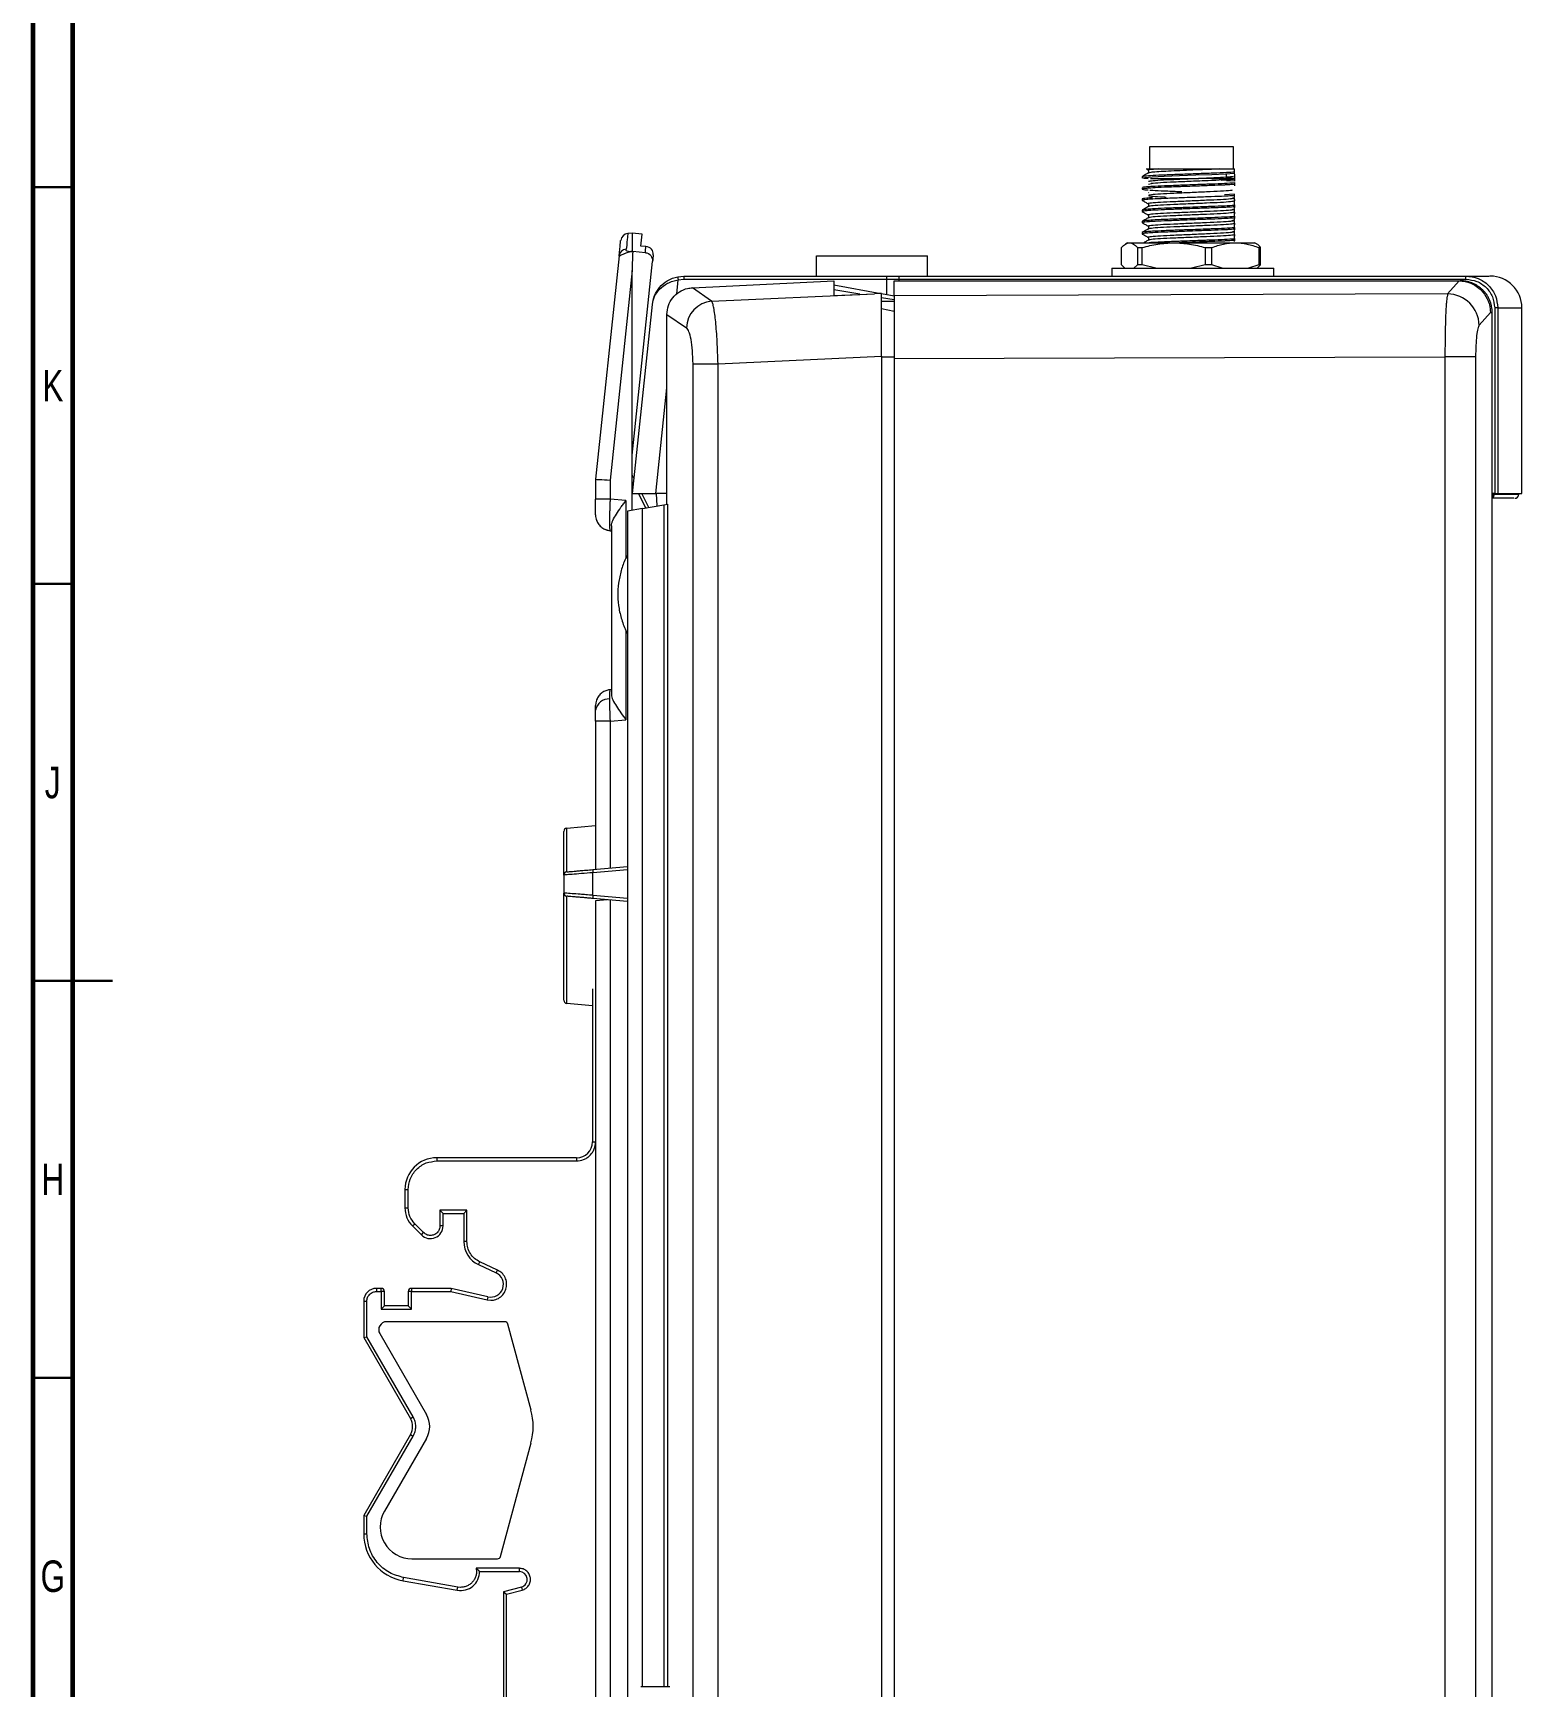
# Model space of a CAD drawing. Header units: millimetres. Extents: x 15 to 1184, y 5 to 836.
# Drawn here: x 15 to 202.5, y 331.5 to 539.9 of the extents above; entities that cross this region are included whole.
import ezdxf

# ---------------------------------------------------------------- set-up
doc = ezdxf.new("R2010")
doc.units = ezdxf.units.MM
doc.styles.add('SLDTEXTSTYLE0', font='TXT', dxfattribs={"width": 0.75})

msp = doc.modelspace()

# ---------------------------------------------------------------- linework, layer by layer
at = {"color": 7, "linetype": 'Continuous', "lineweight": 60}
for p, q in [((15, 5), (15, 836)), ((20, 10), (20, 831))]:
    msp.add_line(p, q, dxfattribs=at)
at = {"color": 7, "linetype": 'Continuous', "lineweight": 15}
for p, q in [((155.57, 525.59), (155.57, 522.79)), ((166.17, 525.59), (155.57, 525.59)), ((166.17, 522.79), (166.17, 525.59)), ((154.67, 521.84), (154.67, 521.66)), ((155.22, 522.75), (155.44, 522.63)), ((155.44, 522.63), (155.44, 522.29)), ((155.44, 522.29), (155.46, 522.28)), ((155.44, 520.87), (155.82, 520.95)), ((165.27, 521.56), (165.27, 522.19)), ((166.3, 521.25), (165.27, 521.31)), ((165.92, 521.65), (166.3, 521.59)), ((166.19, 522.25), (166.3, 522.25)), ((166.3, 522.25), (166.3, 522.43)), ((166.3, 522.16), (166.3, 522.25)), ((166.3, 521.96), (166.3, 521.97)), ((166.3, 521.94), (166.3, 521.59)), ((166.3, 521.07), (166.3, 520.67)), ((154.67, 520.43), (154.67, 520.25)), ((154.67, 519.02), (154.67, 518.84)), ((155.44, 519.81), (155.51, 519.8)), ((166.3, 519.61), (165.01, 519.53)), ((165.82, 519.01), (166.33, 519.23)), ((166.16, 519.16), (166.33, 519.23)), ((166.3, 519.43), (166.3, 519.61)), ((166.3, 519.29), (166.3, 519.43)), ((166.3, 518.74), (166.3, 519.09)), ((166.3, 518.95), (166.3, 518.76)), ((154.67, 518.84), (154.72, 518.83)), ((154.67, 517.6), (154.67, 517.43)), ((154.67, 517.43), (154.72, 517.42)), ((155.44, 518.4), (155.44, 518.05)), ((155.44, 516.99), (155.44, 516.64)), ((165.82, 517.6), (166.33, 517.82)), ((166.3, 518.2), (166.3, 518.74)), ((166.3, 518.25), (166.3, 517.95)), ((166.3, 518.02), (166.3, 518.2)), ((166.3, 517.88), (166.3, 518.02)), ((166.3, 517.81), (166.33, 517.82)), ((166.3, 517.33), (166.3, 517.68)), ((166.3, 517.35), (166.3, 517.15)), ((166.3, 516.79), (166.3, 517.33)), ((166.33, 517.21), (166.3, 517.23)), ((166.3, 516.84), (166.3, 516.54)), ((166.3, 516.61), (166.3, 516.79)), ((90.43, 514.7), (89.9, 514.65)), ((91.68, 514.59), (90.43, 514.7)), ((90.43, 514.7), (90.43, 512.4)), ((154.67, 516.19), (154.67, 516.02)), ((154.67, 516.02), (154.72, 516)), ((154.67, 514.78), (154.67, 514.61)), ((155.44, 515.58), (155.44, 515.23)), ((165.82, 516.19), (166.33, 516.41)), ((165.82, 514.78), (166.33, 515)), ((166.3, 516.47), (166.3, 516.61)), ((166.3, 516.4), (166.33, 516.41)), ((166.3, 515.92), (166.3, 516.27)), ((166.3, 515.94), (166.3, 515.74)), ((166.3, 515.38), (166.3, 515.92)), ((166.33, 515.8), (166.3, 515.82)), ((166.3, 515.43), (166.3, 515.13)), ((166.3, 515.2), (166.3, 515.38)), ((166.3, 515.06), (166.3, 515.2)), ((166.3, 514.99), (166.33, 515)), ((166.3, 514.51), (166.3, 514.86)), ((91.52, 513.08), (91.68, 514.59)), ((92.18, 513.02), (91.52, 513.08)), ((152.04, 510.69), (152.04, 512.89)), ((152.81, 513.49), (152.56, 513.34)), ((152.81, 513.49), (153.06, 513.49)), ((153.06, 513.49), (158.64, 513.49)), ((154.07, 512.89), (154.67, 512.89)), ((154.07, 512.89), (154.07, 510.69)), ((154.67, 514.61), (154.72, 514.59)), ((154.67, 510.69), (154.67, 512.89)), ((155.44, 514.17), (155.44, 513.82)), ((158.64, 513.49), (166.4, 513.49)), ((162.61, 512.89), (163.44, 512.89)), ((162.61, 512.89), (162.61, 510.69)), ((163.44, 510.69), (163.44, 512.89)), ((166.3, 514.53), (166.3, 514.33)), ((166.3, 513.96), (166.3, 514.51)), ((166.33, 514.39), (166.3, 514.4)), ((166.3, 514.01), (166.3, 513.72)), ((166.3, 513.79), (166.3, 513.96)), ((166.3, 513.65), (166.3, 513.79)), ((166.4, 513.49), (168.81, 513.49)), ((169.07, 513.34), (168.81, 513.49)), ((169.35, 512.89), (169.35, 510.69)), ((169.58, 512.89), (169.35, 512.89)), ((169.58, 510.69), (169.58, 512.89)), ((88.79, 511.83), (85.83, 483.7)), ((90.43, 486.71), (93, 511.12)), ((92.1, 512.24), (90.52, 512.38)), ((113.63, 509.29), (113.63, 511.84)), ((113.63, 511.84), (127.63, 511.84)), ((127.63, 509.29), (127.63, 511.84)), ((152.48, 510.29), (152.04, 510.69)), ((154.07, 510.69), (153.63, 510.29)), ((154.67, 510.69), (154.07, 510.69)), ((156.4, 510.29), (154.67, 510.69)), ((162.61, 510.69), (160.89, 510.29)), ((163.44, 510.69), (162.61, 510.69)), ((164.72, 510.29), (163.44, 510.69)), ((169.35, 510.69), (168.07, 510.29)), ((169.14, 510.29), (169.58, 510.69)), ((169.58, 510.69), (169.35, 510.69)), ((90.43, 509.99), (87.66, 483.59)), ((90.43, 486.71), (90.43, 509.99)), ((96.18, 509.21), (96.96, 509.29)), ((96.25, 508.82), (96.95, 508.89)), ((96.95, 508.89), (122.48, 508.89)), ((96.96, 509.29), (122.48, 509.29)), ((98.02, 507.82), (115.83, 508.7)), ((115.83, 508.7), (115.83, 506.86)), ((122.48, 509.29), (124.07, 509.29)), ((122.48, 508.89), (122.48, 506.97)), ((122.48, 508.89), (124.08, 508.89)), ((123.43, 508.7), (194.52, 508.7)), ((123.43, 506.82), (123.43, 508.7)), ((124.07, 509.29), (195.41, 509.29)), ((124.08, 508.7), (124.08, 508.89)), ((124.08, 508.89), (195.42, 508.89)), ((150.85, 510.29), (150.85, 509.29)), ((150.85, 510.29), (160.91, 510.29)), ((160.91, 510.29), (171.25, 510.29)), ((171.25, 509.29), (171.25, 510.29)), ((194.57, 508.7), (193.13, 507.06)), ((194.52, 508.7), (194.52, 508.7)), ((194.52, 508.7), (194.57, 508.7)), ((194.52, 508.7), (194.71, 508.7)), ((100.44, 506.13), (98.02, 507.82)), ((100.44, 506.13), (120.94, 507.07)), ((115.83, 508.18), (121.74, 507.11)), ((119.11, 507), (115.83, 507.54)), ((115.83, 506.86), (120.94, 507.07)), ((121.83, 499.19), (121.83, 507.11)), ((121.83, 507.09), (123.43, 506.8)), ((123.43, 506.28), (121.83, 506.55)), ((193.13, 507.06), (123.43, 506.82)), ((123.43, 506.82), (123.43, 498.89)), ((90.48, 481.89), (92.98, 505.71)), ((94.82, 480.55), (94.82, 504.47)), ((94.82, 504.47), (97.28, 502.77)), ((123.43, 506.09), (121.83, 506.07)), ((121.83, 505.2), (123.43, 504.88)), ((123.34, 504.9), (123.43, 504.9)), ((198.52, 504.7), (197.1, 503.09)), ((198.52, 504.7), (198.74, 504.7)), ((198.74, 205.7), (198.74, 504.7)), ((199.05, 505.29), (199.05, 481.89)), ((199.44, 505.29), (199.05, 505.29)), ((199.44, 505.29), (199.44, 481.89)), ((202.48, 481.89), (202.48, 505.29)), ((98.1, 212.15), (98.1, 498.25)), ((98.1, 498.25), (101.25, 498.25)), ((101.25, 498.25), (121.83, 499.19)), ((101.25, 212.15), (101.25, 498.25)), ((121.83, 499.19), (121.83, 211.2)), ((123.43, 498.89), (192.79, 499.13)), ((123.43, 498.89), (123.43, 211.51)), ((192.79, 499.13), (192.79, 211.27)), ((196.65, 499.13), (192.79, 499.13)), ((196.65, 499.13), (196.65, 211.27)), ((90.43, 479.77), (90.43, 486.71)), ((85.83, 483.7), (85.83, 481.2)), ((87.66, 483.59), (87.66, 481.2)), ((90.68, 483.76), (90.43, 484.24)), ((90.48, 481.89), (93.42, 481.89)), ((92.54, 480.15), (91.64, 481.89)), ((94.82, 481.89), (93.42, 481.89)), ((93.48, 481.89), (93.56, 480.33)), ((198.82, 481.41), (198.74, 481.36)), ((198.82, 481.89), (198.82, 481.41)), ((199.05, 481.89), (198.82, 481.89)), ((199.02, 481.79), (199.02, 481.89)), ((199.05, 481.89), (199.44, 481.89)), ((199.44, 481.89), (202.48, 481.89)), ((202.08, 481.79), (202.08, 481.89)), ((87.66, 481.2), (85.83, 481.2)), ((89.66, 481.02), (87.66, 481.2)), ((91.73, 480), (89.83, 479.67)), ((89.83, 479.67), (89.83, 230.73)), ((91.73, 480), (94.43, 480.48)), ((94.43, 480.48), (94.9, 480.56)), ((87.66, 477.21), (87.83, 477.2)), ((87.83, 477.83), (87.83, 456.57)), ((87.66, 457.18), (87.44, 457.15)), ((87.66, 457.18), (87.64, 457.14)), ((87.83, 457.2), (87.66, 457.18)), ((85.83, 453.2), (85.83, 434.55)), ((87.66, 453.2), (85.83, 453.2)), ((87.66, 453.2), (89.66, 453.37)), ((87.66, 453.2), (87.66, 434.71)), ((82.2, 439.73), (85.83, 440.05)), ((82.2, 434.23), (82.2, 439.73)), ((81.83, 433.83), (81.83, 431.56)), ((85.48, 434.52), (89.83, 434.9)), ((85.48, 431.28), (85.48, 434.12)), ((81.96, 431.55), (81.83, 431.56)), ((82.2, 417.67), (82.2, 431.17)), ((89.83, 430.5), (85.48, 430.88)), ((87.33, 430.72), (85.83, 430.59)), ((85.83, 430.59), (85.83, 274.55)), ((87.66, 430.69), (87.66, 274.71)), ((85.43, 419.51), (85.43, 400.2)), ((82.2, 417.67), (85.43, 417.38)), ((85.43, 400.2), (85.83, 400.2)), ((65.83, 398.2), (65.83, 397.8)), ((83.43, 398.2), (65.83, 398.2)), ((83.43, 398.2), (83.43, 397.8)), ((65.83, 397.8), (83.43, 397.8)), ((61.83, 394.2), (61.83, 391.88)), ((61.83, 394.2), (62.23, 394.2)), ((62.23, 391.88), (62.23, 394.2)), ((61.83, 391.88), (62.23, 391.88)), ((62.77, 389.62), (63.05, 389.9)), ((64.18, 388.77), (63.05, 389.9)), ((69.63, 391.6), (66.23, 391.6)), ((66.23, 391.6), (66.23, 389.62)), ((66.63, 391.2), (66.23, 391.6)), ((66.63, 389.62), (66.63, 391.2)), ((66.63, 391.2), (69.23, 391.2)), ((69.23, 391.2), (69.63, 391.6)), ((69.23, 391.2), (69.23, 387.64)), ((69.63, 387.64), (69.63, 391.6)), ((62.77, 389.62), (63.9, 388.49)), ((63.9, 388.49), (64.18, 388.77)), ((66.63, 389.62), (66.23, 389.62)), ((69.63, 387.64), (69.23, 387.64)), ((71.08, 384.74), (71.25, 385.1)), ((71.08, 384.74), (73.31, 383.7)), ((73.48, 384.06), (71.25, 385.1)), ((73.31, 383.7), (73.48, 384.06)), ((58.83, 381.75), (58.23, 381.75)), ((58.23, 381.75), (58.23, 381.35)), ((58.23, 381.35), (58.83, 381.35)), ((58.83, 381.35), (58.83, 381.75)), ((58.83, 381.35), (58.83, 379.15)), ((59.23, 381.35), (58.83, 381.35)), ((59.23, 379.55), (59.23, 381.35)), ((62.23, 381.35), (62.23, 379.55)), ((62.63, 381.35), (62.23, 381.35)), ((62.63, 381.75), (62.63, 381.35)), ((67.66, 381.75), (62.63, 381.75)), ((62.63, 379.15), (62.63, 381.35)), ((62.63, 381.35), (67.61, 381.35)), ((67.66, 381.75), (67.61, 381.35)), ((67.61, 381.35), (72.18, 380.3)), ((72.27, 380.69), (67.66, 381.75)), ((56.63, 380.15), (56.63, 375.55)), ((56.63, 380.15), (57.03, 380.15)), ((57.03, 375.66), (57.03, 380.15)), ((59.23, 379.55), (58.83, 379.15)), ((62.23, 379.55), (59.23, 379.55)), ((62.23, 379.55), (62.63, 379.15)), ((72.27, 380.69), (72.18, 380.3)), ((72.18, 380.3), (72.63, 380.25)), ((58.83, 379.15), (62.63, 379.15)), ((74.41, 377.55), (59.52, 377.55)), ((77.7, 366.42), (74.8, 377.26)), ((56.63, 375.55), (57.03, 375.66)), ((56.63, 375.55), (62.52, 365.35)), ((62.87, 365.55), (57.03, 375.66)), ((58.65, 376.05), (64.54, 365.85)), ((62.52, 365.35), (62.87, 365.55)), ((62.52, 363.35), (56.63, 353.15)), ((57.03, 353.05), (62.87, 363.15)), ((64.54, 362.85), (59.25, 353.68)), ((62.52, 363.35), (62.87, 363.15)), ((73.87, 347.98), (77.7, 362.28)), ((56.63, 353.15), (57.03, 353.05)), ((56.63, 353.15), (56.63, 350.83)), ((57.03, 350.83), (57.03, 353.05)), ((56.63, 350.83), (57.03, 350.83)), ((62.71, 347.68), (73.48, 347.68)), ((76.23, 346.48), (70.79, 346.48)), ((71.23, 346.08), (76.23, 346.08)), ((76.23, 346.08), (76.23, 346.48)), ((61.59, 344.92), (61.66, 345.32)), ((61.59, 344.92), (68.42, 343.72)), ((68.48, 344.11), (61.66, 345.32)), ((68.42, 343.72), (68.48, 344.11)), ((68.83, 344.08), (68.48, 344.11)), ((76.49, 344.12), (74.23, 343.51)), ((76.49, 344.12), (76.59, 343.73)), ((74.23, 343.51), (74.63, 343.21)), ((74.23, 343.51), (74.23, 329.27)), ((74.63, 343.21), (76.59, 343.73)), ((74.63, 329.27), (74.63, 343.21)), ((93.11, 331.54), (91.54, 331.54)), ((95.19, 331.54), (93.11, 331.54))]:
    msp.add_line(p, q, dxfattribs=at)
at = {"color": 7, "linetype": 'Continuous', "lineweight": 30}
for p, q in [((20, 520.5), (15, 520.5)), ((20, 470.5), (15, 470.5)), ((15, 420.5), (25, 420.5)), ((20, 420.5), (15, 420.5)), ((20, 370.5), (15, 370.5))]:
    msp.add_line(p, q, dxfattribs=at)
at = {"color": 8, "linetype": 'Continuous', "lineweight": 15}
for p, q in [((96.06, 507.02), (96.25, 508.82)), ((199.44, 505.29), (202.48, 505.29)), ((121.83, 499.1), (123.43, 499.1)), ((93.42, 481.89), (94.82, 495.2)), ((90.61, 483.09), (90.43, 483.43)), ((92.16, 480.08), (91.23, 481.89)), ((202.08, 481.79), (199.02, 481.79)), ((89.66, 481.02), (89.66, 473.75)), ((91.73, 331.54), (91.73, 480)), ((94.43, 480.48), (94.43, 331.54)), ((94.9, 480.56), (94.9, 331.54)), ((89.66, 464.68), (89.66, 453.37)), ((89.83, 434.5), (85.48, 434.12)), ((85.48, 431.28), (89.83, 430.9))]:
    msp.add_line(p, q, dxfattribs=at)
at = {"color": 7, "linetype": 'Continuous', "lineweight": 15, "flags": 128}
for points in [[(155.43, 521.56), (154.95, 521.6), (154.67, 521.66), (155, 521.73), (155.93, 521.81), (157.44, 521.88), (159.35, 521.96), (161.42, 522.04), (163.44, 522.11), (165.16, 522.18), (166.3, 522.25), (166.3, 522.25)], [(86.97, 477.4), (87.29, 477.28), (87.66, 477.21)]]:
    msp.add_lwpolyline(points, dxfattribs=at)
at = {"color": 7, "linetype": 'Continuous', "lineweight": 15}
for centre, radius, start, end in [((89.77, 511.72), 0.986, 94.187, 173.5605), ((89.99, 513.66), 1, 95, 174), ((100.03, 509.67), 3.88, 186.8314, 192.7167), ((100.78, 508.99), 3.83, 175.5056, 181.4954), ((130.44, 508.98), 7.96, 177.8096, 180.6904), ((191.59, 508.99), 3.83, 358.5046, 4.4944), ((198.48, 505.29), 4, 0, 90), ((193.06, 503.02), 4.04, 1.1096, 88.9291), ((100.74, 502.69), 3.45, 94.8643, 178.7585), ((201.58, 481.79), 0.5, 270, 0), ((87.83, 479.21), 2, 180, 201.6841), ((87.83, 455.19), 2, 141.915, 180), ((87.51, 454.31), 1.7, 87.334, 169.9847), ((82.23, 439.33), 0.4, 95, 180), ((82.23, 433.83), 0.4, 95, 180), ((86.64, 434.32), 1.17, 170.1973, 189.8027), ((82.23, 431.56), 0.4, 180, 265), ((86.64, 431.08), 1.17, 170.1973, 189.8027), ((82.23, 418.06), 0.4, 180, 265), ((83.43, 400.2), 2, 270, 0), ((65.83, 394.2), 4, 90, 180), ((65.03, 391.88), 3.2, 180, 225), ((65.03, 389.62), 1.6, 225, 0), ((72.43, 387.64), 3.2, 180, 245), ((72.63, 382.25), 1.6, 257, 65), ((58.23, 380.15), 1.6, 90, 180), ((58.83, 381.35), 0.4, 0, 90), ((62.63, 381.35), 0.4, 90, 180), ((59.52, 376.55), 1, 90, 210), ((74.41, 377.15), 0.4, 15, 90), ((60.79, 364.35), 2, 330, 30), ((61.94, 364.35), 3, 330, 30), ((69.97, 364.35), 8, 345, 15), ((62.71, 351.68), 4, 150, 270), ((62.63, 350.83), 6, 180, 260), ((68.83, 346.08), 2.4, 260, 0), ((73.48, 348.08), 0.4, 270, 345), ((76.23, 345.08), 1, 285, 90)]:
    msp.add_arc(centre, radius, start, end, dxfattribs=at)
for centre, major_axis, ratio, start_param, end_param in [((113.38, 726.66), (-22.86, -217.51), 0.009145, 6.111538, 6.196398), ((124.07, 508.89), (0, 0.4), 0.013091, 4.712389, 6.283185), ((90.59, 497.74), (228.36, 10.53), 0.034995, 1.431938, 1.435881), ((87.83, 483.59), (2, -0.1), 0.004572, 3.141593, 4.625362)]:
    msp.add_ellipse(centre, major_axis=major_axis, ratio=ratio, start_param=start_param, end_param=end_param, dxfattribs=at)
for points, knots in [([(155.44, 522.29), (155.31, 522.21), (155.06, 522.07), (154.81, 521.92), (154.69, 521.85)], [0, 0, 0, 0, 0.491751, 1, 1, 1, 1]), ([(155.45, 522.29), (155.32, 522.22), (155.07, 522.07), (154.81, 521.92), (154.69, 521.85)], [0, 0, 0, 0, 0.49995, 1, 1, 1, 1]), ([(166.3, 521.02), (165.91, 520.99), (165.14, 520.94), (163.74, 520.89), (162.47, 520.84), (161.35, 520.8), (160.21, 520.76), (158.88, 520.7), (157.41, 520.65), (156.03, 520.58), (155.23, 520.53), (154.8, 520.48), (154.74, 520.45), (154.72, 520.44)], [0, 0, 0, 0, 0.129619, 0.254062, 0.30081, 0.38288, 0.468496, 0.513371, 0.638436, 0.76582, 0.857551, 0.931029, 1, 1, 1, 1]), ([(154.74, 521.85), (154.8, 521.87), (154.93, 521.92), (155.95, 521.99), (157.52, 522.07), (159.49, 522.14), (161.61, 522.22), (163.64, 522.3), (165.29, 522.36), (165.99, 522.41), (166.3, 522.43)], [0, 0, 0, 0, 0.107752, 0.238711, 0.369718, 0.500698, 0.631673, 0.76268, 0.893665, 1, 1, 1, 1]), ([(155.24, 522.79), (155.21, 522.79), (155.14, 522.79), (155.65, 522.79), (156.37, 522.79), (156.68, 522.79)], [0, 0, 0, 0, 0.177815, 0.643605, 1, 1, 1, 1]), ([(156.68, 522.79), (156.62, 522.78), (156.22, 522.76), (155.7, 522.7), (155.38, 522.66), (155.46, 522.63), (155.47, 522.63)], [0, 0, 0, 0, 0.075031, 0.515332, 0.943377, 1, 1, 1, 1]), ([(155.44, 521.22), (155.52, 521.25), (155.67, 521.3), (156.88, 521.4), (158.62, 521.48), (160.7, 521.57), (162.8, 521.66), (164.6, 521.73), (165.83, 521.82), (166.06, 521.87), (166.15, 521.89)], [0, 0, 0, 0, 0.128589, 0.260685, 0.387628, 0.518142, 0.649474, 0.776032, 0.907761, 1, 1, 1, 1]), ([(164.4, 522.79), (164.07, 522.77), (163.42, 522.74), (162.14, 522.69), (160.63, 522.62), (159.03, 522.55), (157.59, 522.49), (156.44, 522.42), (155.66, 522.35), (155.53, 522.31), (155.47, 522.29)], [0, 0, 0, 0, 0.1004356, 0.2024135, 0.3394193, 0.4755102, 0.6063317, 0.7413718, 0.8787164, 1, 1, 1, 1]), ([(164.6, 521.39), (165.04, 521.42), (165.72, 521.46), (166.11, 521.51), (166.24, 521.54), (166.28, 521.55), (166.29, 521.56), (166.3, 521.56), (166.3, 521.56), (166.3, 521.56), (166.3, 521.56), (166.3, 521.56), (166.3, 521.56), (166.3, 521.56), (166.3, 521.56), (166.3, 521.56), (166.3, 521.56), (166.3, 521.56), (166.3, 521.56), (166.28, 521.56), (166.2, 521.56), (165.87, 521.56), (165.09, 521.56), (164.02, 521.56), (162.45, 521.57), (160.81, 521.56), (159.4, 521.56), (158.32, 521.56), (157.29, 521.56), (156.42, 521.56), (155.86, 521.56), (155.74, 521.56), (155.71, 521.56)], [0, 0, 0, 0, 0.102584, 0.157938, 0.185166, 0.198612, 0.205286, 0.20861, 0.210269, 0.211098, 0.211512, 0.211719, 0.211822, 0.211824, 0.211828, 0.211848, 0.211926, 0.212241, 0.213506, 0.218584, 0.239099, 0.323141, 0.387046, 0.463421, 0.551324, 0.656907, 0.715137, 0.775135, 0.837656, 0.906039, 0.978783, 1, 1, 1, 1]), ([(165.62, 521.46), (165.35, 521.44), (164.68, 521.39), (163.01, 521.31), (160.84, 521.22), (158.67, 521.13), (156.8, 521.04), (156.13, 520.98), (155.79, 520.95)], [0, 0, 0, 0, 0.120241, 0.292621, 0.47044, 0.648028, 0.82055, 1, 1, 1, 1]), ([(156.68, 522.79), (156.83, 522.79), (157.4, 522.79), (158.65, 522.79), (160.45, 522.79), (162.3, 522.79), (163.62, 522.79), (164.24, 522.79), (164.4, 522.79)], [0, 0, 0, 0, 0.082294, 0.294745, 0.507195, 0.719646, 0.932097, 1, 1, 1, 1]), ([(164.4, 522.79), (164.87, 522.79), (165.68, 522.79), (166.12, 522.79), (166.3, 522.79)], [0, 0, 0, 0, 0.587056, 1, 1, 1, 1]), ([(165.27, 521.71), (165.47, 521.7), (166.09, 521.65), (166.21, 521.61), (166.3, 521.59)], [0, 0, 0, 0, 0.31758, 1, 1, 1, 1]), ([(166.3, 522.43), (166.3, 522.49), (166.3, 522.62), (166.3, 522.73), (166.3, 522.79)], [0, 0, 0, 0, 0.409923, 1, 1, 1, 1]), ([(166.3, 522.13), (166.3, 522.12), (166.3, 522.03), (166.3, 522), (166.3, 521.97)], [0, 0, 0, 0, 0.085074, 1, 1, 1, 1]), ([(166.3, 521.54), (166.3, 521.54), (166.3, 521.52), (166.3, 521.45), (166.3, 521.36), (166.3, 521.28), (166.3, 521.25)], [0, 0, 0, 0, 0.186826, 0.494452, 0.747043, 1, 1, 1, 1]), ([(166.3, 520.84), (166.05, 520.83), (165.72, 520.8), (165.24, 520.78), (164.59, 520.74), (163.37, 520.7), (161.59, 520.63), (160.21, 520.58), (158.88, 520.53), (157.41, 520.48), (156.04, 520.41), (155.23, 520.35), (154.77, 520.3), (154.71, 520.27), (154.67, 520.25)], [0, 0, 0, 0, 0.086117, 0.112277, 0.127116, 0.24877, 0.374302, 0.457999, 0.501869, 0.624132, 0.748661, 0.838333, 0.910164, 1, 1, 1, 1]), ([(154.67, 520.25), (154.71, 520.23), (154.78, 520.2), (155.08, 520.17), (155.36, 520.15), (155.43, 520.14)], [0, 0, 0, 0, 0.485437, 0.8736, 1, 1, 1, 1]), ([(166.3, 519.43), (166.05, 519.41), (165.72, 519.39), (165.24, 519.37), (164.59, 519.33), (163.37, 519.29), (161.59, 519.22), (160.21, 519.17), (158.88, 519.12), (157.41, 519.06), (156.04, 519), (155.23, 518.94), (154.77, 518.89), (154.71, 518.86), (154.67, 518.84)], [0, 0, 0, 0, 0.086117, 0.112277, 0.127116, 0.24877, 0.374302, 0.457999, 0.501869, 0.624132, 0.748661, 0.838333, 0.910164, 1, 1, 1, 1]), ([(155.98, 519.17), (155.71, 519.15), (155.22, 519.11), (154.77, 519.06), (154.71, 519.03), (154.67, 519.02)], [0, 0, 0, 0, 0.356788, 0.642584, 1, 1, 1, 1]), ([(166.3, 519.09), (166.18, 519.06), (165.93, 519.01), (164.61, 518.91), (162.8, 518.84), (160.69, 518.74), (158.62, 518.65), (156.86, 518.58), (155.75, 518.48), (155.31, 518.42), (155.48, 518.39), (155.51, 518.38)], [0, 0, 0, 0, 0.122517, 0.246829, 0.366263, 0.4902, 0.613367, 0.733162, 0.857821, 0.97917, 1, 1, 1, 1]), ([(155.44, 519.46), (155.52, 519.43), (155.69, 519.37), (156.6, 519.3), (157.44, 519.26), (157.68, 519.25)], [0, 0, 0, 0, 0.410025, 0.831237, 1, 1, 1, 1]), ([(166.01, 520.1), (165.95, 520.09), (165.74, 520.05), (164.59, 519.97), (162.81, 519.89), (160.7, 519.8), (158.62, 519.71), (156.88, 519.63), (155.73, 519.55), (155.57, 519.49), (155.51, 519.47)], [0, 0, 0, 0, 0.0609926, 0.2007346, 0.3349925, 0.4743136, 0.612768, 0.7474326, 0.8875656, 1, 1, 1, 1]), ([(155.62, 520.13), (155.74, 520.12), (156.19, 520.08), (157.42, 520.03), (158.77, 519.98), (159.55, 519.95), (159.67, 519.94)], [0, 0, 0, 0, 0.136142, 0.533943, 0.924505, 1, 1, 1, 1]), ([(166.3, 518.02), (166.05, 518), (165.72, 517.98), (165.24, 517.95), (164.59, 517.92), (163.37, 517.88), (161.59, 517.81), (160.21, 517.76), (158.88, 517.71), (157.41, 517.65), (156.04, 517.59), (155.23, 517.53), (154.77, 517.48), (154.71, 517.45), (154.67, 517.43)], [0, 0, 0, 0, 0.086117, 0.112277, 0.127116, 0.24877, 0.374302, 0.457999, 0.501869, 0.624132, 0.748661, 0.838333, 0.910164, 1, 1, 1, 1]), ([(154.68, 518.83), (154.81, 518.75), (155.06, 518.61), (155.31, 518.46), (155.44, 518.39)], [0, 0, 0, 0, 0.508301, 1, 1, 1, 1]), ([(154.68, 518.83), (154.81, 518.75), (155.06, 518.61), (155.31, 518.46), (155.44, 518.39)], [0, 0, 0, 0, 0.508302, 1, 1, 1, 1]), ([(155.45, 518.06), (155.32, 517.99), (155.07, 517.84), (154.81, 517.69), (154.68, 517.62)], [0, 0, 0, 0, 0.4999164, 1, 1, 1, 1]), ([(155.44, 518.05), (155.31, 517.98), (155.06, 517.84), (154.81, 517.69), (154.68, 517.62)], [0, 0, 0, 0, 0.4916977, 1, 1, 1, 1]), ([(154.68, 517.42), (154.81, 517.34), (155.06, 517.2), (155.31, 517.05), (155.44, 516.98)], [0, 0, 0, 0, 0.508301, 1, 1, 1, 1]), ([(154.68, 517.42), (154.81, 517.34), (155.06, 517.2), (155.31, 517.05), (155.44, 516.98)], [0, 0, 0, 0, 0.508302, 1, 1, 1, 1]), ([(166.3, 518.2), (165.91, 518.17), (165.14, 518.12), (163.74, 518.07), (162.47, 518.02), (161.35, 517.98), (160.21, 517.93), (158.88, 517.88), (157.41, 517.83), (156.03, 517.76), (155.23, 517.7), (154.8, 517.66), (154.74, 517.63), (154.72, 517.62)], [0, 0, 0, 0, 0.129517, 0.253862, 0.300573, 0.382578, 0.468128, 0.512966, 0.637934, 0.765217, 0.856876, 0.930296, 1, 1, 1, 1]), ([(166.3, 516.79), (165.91, 516.76), (165.14, 516.71), (163.74, 516.66), (162.47, 516.61), (161.35, 516.56), (160.21, 516.52), (158.88, 516.47), (157.41, 516.42), (156.03, 516.35), (155.23, 516.29), (154.8, 516.25), (154.74, 516.22), (154.72, 516.21)], [0, 0, 0, 0, 0.1295167, 0.2538622, 0.300573, 0.3825785, 0.4681276, 0.5129664, 0.6379339, 0.7652172, 0.8568755, 0.9302958, 1, 1, 1, 1]), ([(166.3, 517.68), (166.18, 517.65), (165.93, 517.59), (164.61, 517.5), (162.8, 517.42), (160.69, 517.33), (158.62, 517.24), (156.86, 517.17), (155.75, 517.07), (155.31, 517.01), (155.48, 516.98), (155.51, 516.97)], [0, 0, 0, 0, 0.122517, 0.246829, 0.366263, 0.4902, 0.613367, 0.733162, 0.857821, 0.97917, 1, 1, 1, 1]), ([(166.3, 518.74), (166.18, 518.71), (165.93, 518.65), (164.61, 518.56), (162.8, 518.48), (160.7, 518.39), (158.62, 518.3), (156.88, 518.22), (155.67, 518.13), (155.52, 518.07), (155.44, 518.05)], [0, 0, 0, 0, 0.125124, 0.25208, 0.374054, 0.500628, 0.626415, 0.748758, 0.87607, 1, 1, 1, 1]), ([(166.3, 517.33), (166.18, 517.3), (165.93, 517.24), (164.61, 517.15), (162.8, 517.07), (160.7, 516.98), (158.62, 516.89), (156.88, 516.81), (155.73, 516.72), (155.57, 516.67), (155.51, 516.65)], [0, 0, 0, 0, 0.127843, 0.257559, 0.382184, 0.511509, 0.64003, 0.765033, 0.895111, 1, 1, 1, 1]), ([(166.3, 516.61), (166.05, 516.59), (165.72, 516.57), (165.24, 516.54), (164.59, 516.51), (163.37, 516.46), (161.59, 516.4), (160.21, 516.35), (158.88, 516.29), (157.41, 516.24), (156.04, 516.17), (155.23, 516.12), (154.77, 516.07), (154.71, 516.03), (154.67, 516.02)], [0, 0, 0, 0, 0.086117, 0.112277, 0.127116, 0.24877, 0.374302, 0.457999, 0.501869, 0.624132, 0.748661, 0.838333, 0.910164, 1, 1, 1, 1]), ([(166.3, 515.2), (166.05, 515.18), (165.72, 515.16), (165.24, 515.13), (164.59, 515.1), (163.37, 515.05), (161.59, 514.99), (160.21, 514.93), (158.88, 514.88), (157.41, 514.83), (156.04, 514.76), (155.23, 514.71), (154.77, 514.65), (154.71, 514.62), (154.67, 514.61)], [0, 0, 0, 0, 0.086117, 0.112277, 0.127116, 0.24877, 0.374302, 0.457999, 0.501869, 0.624132, 0.748661, 0.838333, 0.910164, 1, 1, 1, 1]), ([(155.45, 516.65), (155.32, 516.57), (155.07, 516.43), (154.81, 516.28), (154.68, 516.21)], [0, 0, 0, 0, 0.499916, 1, 1, 1, 1]), ([(155.44, 516.64), (155.31, 516.57), (155.06, 516.42), (154.81, 516.28), (154.68, 516.21)], [0, 0, 0, 0, 0.4916977, 1, 1, 1, 1]), ([(154.68, 516.01), (154.81, 515.93), (155.06, 515.79), (155.31, 515.64), (155.44, 515.57)], [0, 0, 0, 0, 0.508301, 1, 1, 1, 1]), ([(154.68, 516.01), (154.81, 515.93), (155.06, 515.79), (155.31, 515.64), (155.44, 515.57)], [0, 0, 0, 0, 0.5083015, 1, 1, 1, 1]), ([(155.45, 515.24), (155.32, 515.16), (155.07, 515.02), (154.81, 514.87), (154.68, 514.79)], [0, 0, 0, 0, 0.499916, 1, 1, 1, 1]), ([(155.44, 515.23), (155.31, 515.16), (155.06, 515.01), (154.81, 514.87), (154.68, 514.79)], [0, 0, 0, 0, 0.491698, 1, 1, 1, 1]), ([(166.3, 515.38), (165.91, 515.35), (165.14, 515.3), (163.74, 515.24), (162.47, 515.2), (161.35, 515.15), (160.21, 515.11), (158.88, 515.06), (157.41, 515.01), (156.03, 514.94), (155.23, 514.88), (154.8, 514.84), (154.74, 514.81), (154.72, 514.8)], [0, 0, 0, 0, 0.129517, 0.253862, 0.300573, 0.382578, 0.468128, 0.512966, 0.637934, 0.765217, 0.856876, 0.930296, 1, 1, 1, 1]), ([(166.3, 516.27), (166.18, 516.24), (165.93, 516.18), (164.61, 516.09), (162.8, 516.01), (160.69, 515.92), (158.62, 515.83), (156.86, 515.75), (155.75, 515.66), (155.31, 515.6), (155.48, 515.57), (155.51, 515.56)], [0, 0, 0, 0, 0.122517, 0.246829, 0.366263, 0.4902, 0.613367, 0.733162, 0.857821, 0.97917, 1, 1, 1, 1]), ([(166.3, 514.86), (166.18, 514.83), (165.93, 514.77), (164.61, 514.68), (162.8, 514.6), (160.69, 514.51), (158.62, 514.42), (156.86, 514.34), (155.75, 514.25), (155.31, 514.19), (155.48, 514.16), (155.51, 514.15)], [0, 0, 0, 0, 0.122517, 0.246829, 0.366263, 0.4902, 0.613367, 0.733162, 0.857821, 0.97917, 1, 1, 1, 1]), ([(166.3, 515.92), (166.18, 515.89), (165.93, 515.83), (164.61, 515.74), (162.8, 515.66), (160.7, 515.57), (158.62, 515.48), (156.88, 515.4), (155.73, 515.31), (155.57, 515.26), (155.51, 515.24)], [0, 0, 0, 0, 0.127843, 0.257559, 0.382184, 0.511509, 0.64003, 0.765033, 0.895111, 1, 1, 1, 1]), ([(89.7, 512.7), (89.69, 512.68), (89.66, 512.65), (89.63, 512.58), (89.63, 512.54), (89.71, 512.47), (89.79, 512.44), (90.06, 512.4), (90.23, 512.39), (90.43, 512.4)], [0, 0, 0, 0, 0.25, 0.25, 0.5, 0.5, 0.75, 0.75, 1, 1, 1, 1]), ([(93.09, 511.99), (93.11, 512.22), (93.04, 512.47), (92.71, 512.86), (92.45, 512.99), (92.18, 513.02)], [0, 0, 0, 0, 0.5, 0.5, 1, 1, 1, 1]), ([(152.04, 512.89), (152.21, 513.06), (152.54, 513.4), (152.89, 513.46), (153.06, 513.49)], [0, 0, 0, 0, 0.495796, 1, 1, 1, 1]), ([(153.06, 513.49), (153.23, 513.46), (153.57, 513.4), (153.91, 513.06), (154.07, 512.89)], [0, 0, 0, 0, 0.495074, 1, 1, 1, 1]), ([(154.67, 512.89), (155.32, 513.06), (156.62, 513.4), (157.97, 513.46), (158.64, 513.49)], [0, 0, 0, 0, 0.495796, 1, 1, 1, 1]), ([(154.68, 514.59), (154.81, 514.52), (155.06, 514.38), (155.31, 514.23), (155.44, 514.16)], [0, 0, 0, 0, 0.508301, 1, 1, 1, 1]), ([(154.68, 514.59), (154.81, 514.52), (155.06, 514.38), (155.31, 514.23), (155.44, 514.16)], [0, 0, 0, 0, 0.508302, 1, 1, 1, 1]), ([(155.45, 513.83), (155.32, 513.75), (155.13, 513.64), (154.93, 513.53), (154.87, 513.49)], [0, 0, 0, 0, 0.656522, 1, 1, 1, 1]), ([(166.3, 514.51), (166.18, 514.48), (165.93, 514.42), (164.61, 514.33), (162.8, 514.25), (160.7, 514.16), (158.62, 514.07), (156.88, 513.99), (155.67, 513.9), (155.52, 513.84), (155.44, 513.81)], [0, 0, 0, 0, 0.125124, 0.25208, 0.374054, 0.500628, 0.626415, 0.748758, 0.87607, 1, 1, 1, 1]), ([(166.3, 513.96), (165.91, 513.94), (165.14, 513.89), (163.74, 513.83), (162.47, 513.79), (161.35, 513.74), (160.21, 513.7), (158.88, 513.65), (157.42, 513.6), (156.15, 513.54), (155.68, 513.5), (155.53, 513.49)], [0, 0, 0, 0, 0.157982, 0.309655, 0.366632, 0.466661, 0.571011, 0.625705, 0.778137, 0.933395, 1, 1, 1, 1]), ([(158.64, 513.49), (159.31, 513.46), (160.65, 513.4), (161.95, 513.06), (162.61, 512.89)], [0, 0, 0, 0, 0.495074, 1, 1, 1, 1]), ([(166.3, 513.79), (166.05, 513.77), (165.72, 513.75), (165.24, 513.72), (164.59, 513.69), (163.37, 513.64), (161.59, 513.58), (160.21, 513.52), (159.54, 513.5), (159.32, 513.49)], [0, 0, 0, 0, 0.172076, 0.224346, 0.253996, 0.497081, 0.747913, 0.915152, 1, 1, 1, 1]), ([(163.44, 512.89), (163.92, 513.06), (164.89, 513.4), (165.89, 513.46), (166.4, 513.49)], [0, 0, 0, 0, 0.495796, 1, 1, 1, 1]), ([(166.4, 513.49), (166.89, 513.46), (167.89, 513.4), (168.86, 513.06), (169.35, 512.89)], [0, 0, 0, 0, 0.495074, 1, 1, 1, 1]), ([(169.58, 512.89), (169.42, 513.08), (169.25, 513.28), (169.07, 513.33), (169.07, 513.33)], [0, 0, 0, 0, 0.969094, 1, 1, 1, 1]), ([(90.52, 512.38), (90.46, 512.38), (90.35, 512.38), (90.2, 512.36), (90.06, 512.32), (89.86, 512.27), (89.66, 512.19), (89.48, 512.11), (89.31, 512.04), (89.14, 511.96), (88.97, 511.88), (88.86, 511.83), (88.8, 511.81), (88.79, 511.82), (88.79, 511.83)], [0, 0, 0, 0, 0.060411, 0.109611, 0.161524, 0.221742, 0.339826, 0.416833, 0.463437, 0.590586, 0.706972, 0.813319, 0.910581, 1, 1, 1, 1]), ([(90.43, 512.4), (90.43, 512.4), (90.43, 512.4), (90.43, 512.4), (90.43, 512.4), (90.43, 512.4), (90.43, 512.4), (90.43, 512.4), (90.44, 512.4), (90.44, 512.4), (90.45, 512.39), (90.45, 512.39), (90.46, 512.39), (90.48, 512.39), (90.5, 512.39), (90.52, 512.38)], [0, 0, 0, 0, 0.00000077587, 0.00000077587, 0.00000077587, 0.00000196548, 0.00000196548, 0.00000196548, 0.00000542761, 0.00000542761, 0.00000542761, 0.00001900659, 0.00001900659, 0.00001900659, 0.00004681304, 0.00004681304, 0.00004681304, 0.00004681304]), ([(92.1, 512.24), (92.36, 512.22), (92.62, 512.08), (92.95, 511.66), (93.03, 511.39), (93, 511.12)], [0, 0, 0, 0, 0.5, 0.5, 1, 1, 1, 1]), ([(92.98, 505.71), (93.05, 506.09), (93.2, 506.84), (93.83, 507.88), (94.65, 508.61), (95.49, 509.04), (95.96, 509.16), (96.18, 509.21)], [0, 0, 0, 0, 0.2501308, 0.4998649, 0.7492739, 0.8798712, 1, 1, 1, 1]), ([(92.98, 505.71), (93.05, 506.05), (93.19, 506.73), (93.84, 507.66), (94.68, 508.31), (95.54, 508.67), (96.02, 508.77), (96.25, 508.82)], [0, 0, 0, 0, 0.2492433, 0.4991567, 0.7488614, 0.8784708, 1, 1, 1, 1]), ([(194.57, 508.7), (195.07, 508.64), (195.84, 508.55), (196.75, 508.04), (197.51, 507.42), (198.08, 506.6), (198.45, 505.62), (198.5, 505.02), (198.52, 504.7)], [0, 0, 0, 0, 0.2418206, 0.3688403, 0.4995903, 0.7093362, 0.844655, 1, 1, 1, 1]), ([(198.73, 505.08), (198.71, 505.21), (198.68, 505.47), (198.58, 505.84), (198.48, 506.14), (198.34, 506.45), (198.17, 506.77), (197.92, 507.14), (197.63, 507.46), (197.33, 507.74), (197.03, 507.98), (196.76, 508.15), (196.47, 508.3), (196.18, 508.43), (195.81, 508.55), (195.49, 508.63), (195.22, 508.67), (194.98, 508.69), (194.8, 508.7), (194.71, 508.7)], [0, 0, 0, 0, 0.0659274, 0.1310173, 0.1949629, 0.2267298, 0.3017579, 0.3773021, 0.45337, 0.5195829, 0.5849478, 0.6491558, 0.6810501, 0.7477925, 0.8136808, 0.8784041, 0.9105549, 0.9551825, 1, 1, 1, 1]), ([(195.41, 509.29), (195.94, 509.23), (196.99, 509.11), (198.12, 508.33), (198.79, 507.51), (199.3, 506.58), (199.38, 505.8), (199.44, 505.29)], [0, 0, 0, 0, 0.250392, 0.499699, 0.630215, 0.757259, 1, 1, 1, 1]), ([(195.41, 509.29), (196.12, 509.29), (197.55, 509.29), (198.45, 509.29), (198.38, 509.29), (198.36, 509.29)], [0, 0, 0, 0, 0.400037, 0.799915, 1, 1, 1, 1]), ([(195.42, 508.89), (195.9, 508.84), (196.84, 508.73), (198.04, 507.9), (198.88, 506.71), (198.99, 505.76), (199.05, 505.29)], [0, 0, 0, 0, 0.250589, 0.500273, 0.750034, 1, 1, 1, 1]), ([(94.82, 504.47), (94.85, 504.85), (94.93, 505.6), (95.5, 506.6), (96.35, 507.36), (97.25, 507.74), (97.82, 507.8), (98.02, 507.82)], [0, 0, 0, 0, 0.220555, 0.441199, 0.660118, 0.879759, 1, 1, 1, 1]), ([(193.13, 507.06), (193.11, 506.96), (193.06, 506.78), (193, 506.24), (192.95, 505.68), (192.91, 505.08), (192.87, 504.28), (192.84, 503.23), (192.8, 501.49), (192.79, 500.06), (192.79, 499.13)], [0, 0, 0, 0, 0.140405, 0.250158, 0.338608, 0.422041, 0.500458, 0.630761, 0.757595, 1, 1, 1, 1]), ([(101.25, 498.25), (101.22, 499.2), (101.18, 500.63), (101.06, 502.36), (100.96, 503.52), (100.84, 504.52), (100.72, 505.29), (100.58, 505.87), (100.49, 506.04), (100.44, 506.13)], [0, 0, 0, 0, 0.2454536, 0.3714348, 0.499366, 0.6204972, 0.7494401, 0.8665849, 1, 1, 1, 1]), ([(198.74, 504.7), (198.74, 504.76), (198.74, 504.89), (198.73, 505.02), (198.73, 505.08)], [0, 0, 0, 0, 0.499419, 1, 1, 1, 1]), ([(98.1, 498.25), (98.08, 498.81), (98.06, 499.93), (97.87, 501.36), (97.6, 502.4), (97.39, 502.64), (97.28, 502.77)], [0, 0, 0, 0, 0.249847, 0.499656, 0.74953, 1, 1, 1, 1]), ([(197.1, 503.09), (197.04, 502.98), (196.92, 502.76), (196.77, 501.83), (196.67, 500.58), (196.65, 499.61), (196.65, 499.13)], [0, 0, 0, 0, 0.250046, 0.500001, 0.749875, 1, 1, 1, 1]), ([(198.82, 481.41), (198.85, 481.43), (198.9, 481.49), (198.99, 481.62), (199, 481.72), (199.02, 481.79)], [0, 0, 0, 0, 0.225545, 0.501279, 1, 1, 1, 1]), ([(85.83, 479.21), (85.83, 479.21), (85.83, 479.42), (85.83, 480.16), (85.83, 480.68), (85.83, 481.2)], [0, 0, 0, 0, 0.5, 0.5, 1, 1, 1, 1]), ([(87.66, 481.2), (87.65, 481.11), (87.65, 480.93), (87.64, 480.66), (87.63, 480.39), (87.62, 480.13), (87.61, 479.88), (87.6, 479.64), (87.6, 479.4), (87.59, 479.18), (87.59, 478.96), (87.59, 478.76), (87.59, 478.56), (87.59, 478.32), (87.59, 478.05), (87.59, 477.76), (87.6, 477.53), (87.62, 477.35), (87.64, 477.24), (87.65, 477.22), (87.66, 477.21)], [0, 0, 0, 0, 0.043771, 0.087159, 0.130166, 0.172792, 0.215037, 0.256901, 0.298386, 0.339491, 0.380218, 0.420567, 0.460539, 0.500133, 0.579656, 0.660689, 0.743235, 0.8273, 0.912887, 1, 1, 1, 1]), ([(87.83, 477.83), (87.83, 477.93), (87.85, 478.03), (87.91, 478.26), (87.96, 478.38), (88.13, 478.76), (88.28, 479.03), (88.62, 479.58), (88.82, 479.87), (89.12, 480.3), (89.23, 480.44), (89.44, 480.73), (89.55, 480.88), (89.66, 481.02)], [0, 0, 0, 0, 0.125, 0.125, 0.25, 0.25, 0.5, 0.5, 0.75, 0.75, 0.875, 0.875, 1, 1, 1, 1]), ([(201.46, 481.29), (201.48, 481.29), (201.54, 481.29), (200.71, 481.29), (199.37, 481.29), (198.74, 481.29)], [0, 0, 0, 0, 0.210738, 0.631914, 1, 1, 1, 1]), ([(85.96, 478.51), (86.04, 478.33), (86.2, 477.98), (86.62, 477.59), (87.11, 477.32), (87.47, 477.26), (87.64, 477.23)], [0, 0, 0, 0, 0.254843, 0.513101, 0.764394, 1, 1, 1, 1]), ([(89.83, 474.07), (89.76, 473.93), (89.42, 473.34), (89.03, 472.18), (88.68, 470.62), (88.59, 469), (88.74, 467.38), (89.16, 465.8), (89.54, 464.75), (89.83, 464.28), (89.83, 464.28)], [0, 0, 0, 0, 0.045785, 0.20142, 0.358491, 0.516728, 0.676029, 0.836443, 0.998202, 1, 1, 1, 1]), ([(87.64, 457.16), (87.47, 457.14), (87.11, 457.08), (86.62, 456.81), (86.2, 456.41), (86.04, 456.06), (85.96, 455.89)], [0, 0, 0, 0, 0.235606, 0.486899, 0.745157, 1, 1, 1, 1]), ([(87.83, 456.57), (87.83, 456.37), (87.9, 456.14), (88.13, 455.64), (88.28, 455.37), (88.62, 454.82), (88.82, 454.53), (89.22, 453.96), (89.44, 453.66), (89.66, 453.37)], [0, 0, 0, 0, 0.25, 0.25, 0.5, 0.5, 0.75, 0.75, 1, 1, 1, 1]), ([(87.59, 456.01), (87.59, 455.64), (87.59, 455.2), (87.62, 454.24), (87.64, 453.72), (87.66, 453.2)], [0, 0, 0, 0, 0.5, 0.5, 1, 1, 1, 1]), ([(81.83, 433.83), (81.83, 433.97), (81.83, 434.24), (81.83, 434.63), (81.83, 435.01), (81.83, 435.37), (81.83, 435.73), (81.83, 436.31), (81.83, 437.06), (81.83, 437.88), (81.83, 438.53), (81.83, 438.95), (81.83, 439.18), (81.83, 439.31), (81.83, 439.32), (81.83, 439.33)], [0, 0, 0, 0, 0.0410459, 0.0819406, 0.1227621, 0.163589, 0.2044998, 0.2455725, 0.3727538, 0.5000288, 0.6272101, 0.754485, 0.8364067, 0.9180354, 1, 1, 1, 1]), ([(85.48, 434.12), (84.99, 434.08), (84.51, 434.04), (83.62, 433.97), (83.22, 433.94), (82.55, 433.89), (82.28, 433.87), (81.92, 433.84), (81.83, 433.83), (81.83, 433.83)], [0, 0, 0, 0, 0.25, 0.25, 0.5, 0.5, 0.75, 0.75, 1, 1, 1, 1]), ([(82.06, 434.19), (82.03, 434.17), (81.96, 434.13), (81.88, 434.01), (81.89, 433.91), (81.9, 433.84)], [0, 0, 0, 0, 0.246597, 0.498418, 1, 1, 1, 1]), ([(82.2, 434.23), (82.2, 434.23), (82.2, 434.23), (82.23, 434.23), (82.28, 434.24), (82.34, 434.24), (82.47, 434.25), (82.71, 434.27), (83.13, 434.31), (83.64, 434.36), (84.16, 434.4), (84.64, 434.44), (85.06, 434.48), (85.34, 434.51), (85.48, 434.52)], [0, 0, 0, 0, 0.0483886, 0.0964213, 0.144348, 0.1924203, 0.2408878, 0.3700334, 0.4994578, 0.628781, 0.7583894, 0.8390579, 0.9192101, 1, 1, 1, 1]), ([(81.83, 418.06), (81.83, 418.07), (81.83, 418.07), (81.83, 418.11), (81.83, 418.16), (81.83, 418.24), (81.83, 418.39), (81.83, 418.67), (81.83, 419.15), (81.83, 419.77), (81.83, 420.74), (81.83, 422.22), (81.83, 423.97), (81.83, 425.5), (81.83, 426.71), (81.83, 427.94), (81.83, 429.04), (81.83, 429.99), (81.83, 430.78), (81.83, 431.3), (81.83, 431.56)], [0, 0, 0, 0, 0.0247255, 0.0493784, 0.0740098, 0.0986711, 0.1234133, 0.1867465, 0.2501327, 0.3134659, 0.3768521, 0.5000092, 0.6231664, 0.6864996, 0.7498858, 0.813219, 0.8766051, 0.9177647, 0.9588171, 1, 1, 1, 1]), ([(81.9, 431.56), (81.89, 431.49), (81.88, 431.38), (81.96, 431.26), (82.03, 431.22), (82.06, 431.2)], [0, 0, 0, 0, 0.501582, 0.753403, 1, 1, 1, 1]), ([(85.48, 430.88), (85.4, 430.89), (85.23, 430.9), (84.97, 430.92), (84.73, 430.94), (84.48, 430.97), (84.11, 431), (83.64, 431.04), (83.13, 431.08), (82.71, 431.12), (82.44, 431.14), (82.29, 431.16), (82.21, 431.17), (82.2, 431.17), (82.2, 431.17)], [0, 0, 0, 0, 0.0485705, 0.0967778, 0.1448692, 0.1930936, 0.2416983, 0.3711124, 0.5006299, 0.6298605, 0.7592003, 0.839632, 0.9195099, 1, 1, 1, 1]), ([(83.43, 397.8), (83.73, 397.83), (84.2, 397.88), (84.76, 398.18), (85.14, 398.49), (85.45, 398.87), (85.75, 399.43), (85.8, 399.9), (85.83, 400.2)], [0, 0, 0, 0, 0.2394429, 0.3695788, 0.4999999, 0.6301358, 0.7605571, 1, 1, 1, 1]), ([(62.23, 394.2), (62.28, 394.65), (62.36, 395.35), (62.8, 396.19), (63.27, 396.76), (63.84, 397.23), (64.68, 397.68), (65.38, 397.75), (65.83, 397.8)], [0, 0, 0, 0, 0.239443, 0.369626, 0.5, 0.630183, 0.760557, 1, 1, 1, 1]), ([(66.23, 389.62), (66.22, 389.47), (66.19, 389.23), (66.04, 388.95), (65.89, 388.76), (65.7, 388.61), (65.42, 388.46), (65.18, 388.43), (65.03, 388.42)], [0, 0, 0, 0, 0.239443, 0.369436, 0.5, 0.629993, 0.760557, 1, 1, 1, 1]), ([(71.25, 385.1), (71.02, 385.23), (70.56, 385.49), (70.04, 386.11), (69.7, 386.85), (69.65, 387.38), (69.63, 387.64)], [0, 0, 0, 0, 0.244904, 0.5, 0.755096, 1, 1, 1, 1]), ([(72.63, 380.25), (72.85, 380.27), (73.3, 380.31), (73.91, 380.66), (74.37, 381.18), (74.62, 381.81), (74.66, 382.48), (74.46, 383.15), (74.06, 383.72), (73.67, 383.95), (73.48, 384.06)], [0, 0, 0, 0, 0.121357, 0.25, 0.378643, 0.5, 0.621357, 0.75, 0.878643, 1, 1, 1, 1]), ([(57.03, 380.15), (57.05, 380.3), (57.07, 380.54), (57.22, 380.82), (57.38, 381.01), (57.57, 381.16), (57.85, 381.31), (58.08, 381.34), (58.23, 381.35)], [0, 0, 0, 0, 0.239443, 0.369436, 0.5, 0.629993, 0.760557, 1, 1, 1, 1]), ([(62.87, 363.15), (62.96, 363.34), (63.14, 363.72), (63.21, 364.35), (63.14, 364.99), (62.96, 365.36), (62.87, 365.55)], [0, 0, 0, 0, 0.249892, 0.499992, 0.749892, 1, 1, 1, 1]), ([(61.66, 345.32), (61.05, 345.49), (59.79, 345.84), (58.26, 347.16), (57.22, 348.9), (57.09, 350.2), (57.03, 350.83)], [0, 0, 0, 0, 0.2422272, 0.5, 0.7577728, 1, 1, 1, 1]), ([(70.79, 346.48), (70.81, 346.34), (70.85, 346.04), (70.79, 345.6), (70.64, 345.18), (70.39, 344.81), (70.08, 344.5), (69.7, 344.26), (69.28, 344.11), (68.98, 344.09), (68.83, 344.08)], [0, 0, 0, 0, 0.124923, 0.249996, 0.374843, 0.499996, 0.624843, 0.749996, 0.874923, 1, 1, 1, 1]), ([(71.23, 346.08), (71.23, 346.09), (71.23, 346.09), (71.19, 346.12), (71.15, 346.17), (71.07, 346.24), (70.95, 346.35), (70.85, 346.44), (70.79, 346.48)], [0, 0, 0, 0, 0.110381, 0.2279644, 0.3570518, 0.5009165, 0.7207006, 1, 1, 1, 1]), ([(76.59, 343.73), (76.75, 343.79), (77.06, 343.91), (77.42, 344.29), (77.63, 344.76), (77.65, 345.27), (77.5, 345.75), (77.18, 346.16), (76.73, 346.43), (76.39, 346.47), (76.23, 346.48)], [0, 0, 0, 0, 0.120861, 0.25, 0.379139, 0.5, 0.620861, 0.75, 0.879139, 1, 1, 1, 1])]:
    msp.add_open_spline(points, degree=3, knots=knots, dxfattribs=at)
for points in [[(88.79, 511.83), (88.92, 513.11), (88.99, 513.76), (88.99, 513.76)], [(89.9, 514.65), (89.9, 514.65), (89.83, 514), (89.7, 512.7)], [(92.1, 512.24), (92.12, 512.53), (92.15, 512.79), (92.18, 513.02)], [(93.09, 511.99), (93.06, 511.73), (93.03, 511.44), (93, 511.12)], [(85.83, 454.61), (85.83, 454.98), (85.83, 455.19), (85.83, 455.19)], [(85.83, 453.2), (85.83, 453.72), (85.83, 454.24), (85.83, 454.61)], [(63.05, 389.9), (62.82, 390.19), (62.35, 390.77), (62.27, 391.51), (62.23, 391.88)], [(65.03, 388.42), (64.87, 388.43), (64.56, 388.47), (64.31, 388.67), (64.18, 388.77)]]:
    msp.add_open_spline(points, degree=3, dxfattribs=at)
at = {"color": 8, "linetype": 'Continuous', "lineweight": 15}
for points, knots in [([(87.64, 457.14), (87.64, 457.13), (87.62, 457.1), (87.59, 456.81), (87.59, 456.33), (87.59, 456.01)], [0, 0, 0, 0, 0.155067, 0.445352, 1, 1, 1, 1]), ([(85.48, 431.28), (85.19, 431.3), (84.64, 431.34), (83.73, 431.41), (82.79, 431.49), (82.09, 431.54), (81.99, 431.55), (81.96, 431.55)], [0, 0, 0, 0, 0.16914, 0.320301, 0.56782, 0.857275, 1, 1, 1, 1])]:
    msp.add_open_spline(points, degree=3, knots=knots, dxfattribs=at)

# ---------------------------------------------------------------- texts
at = {"color": 7, "linetype": 'Continuous', "lineweight": 0, "char_height": 3.97, "attachment_point": 2, "style": 'SLDTEXTSTYLE0'}
for s, insert in [('K', (17.49, 497.47)), ('J', (17.47, 447.47)), ('H', (17.49, 397.47)), ('G', (17.49, 347.47))]:
    msp.add_mtext(s, dxfattribs=dict(at, insert=insert))

doc.saveas('drawing.dxf')
